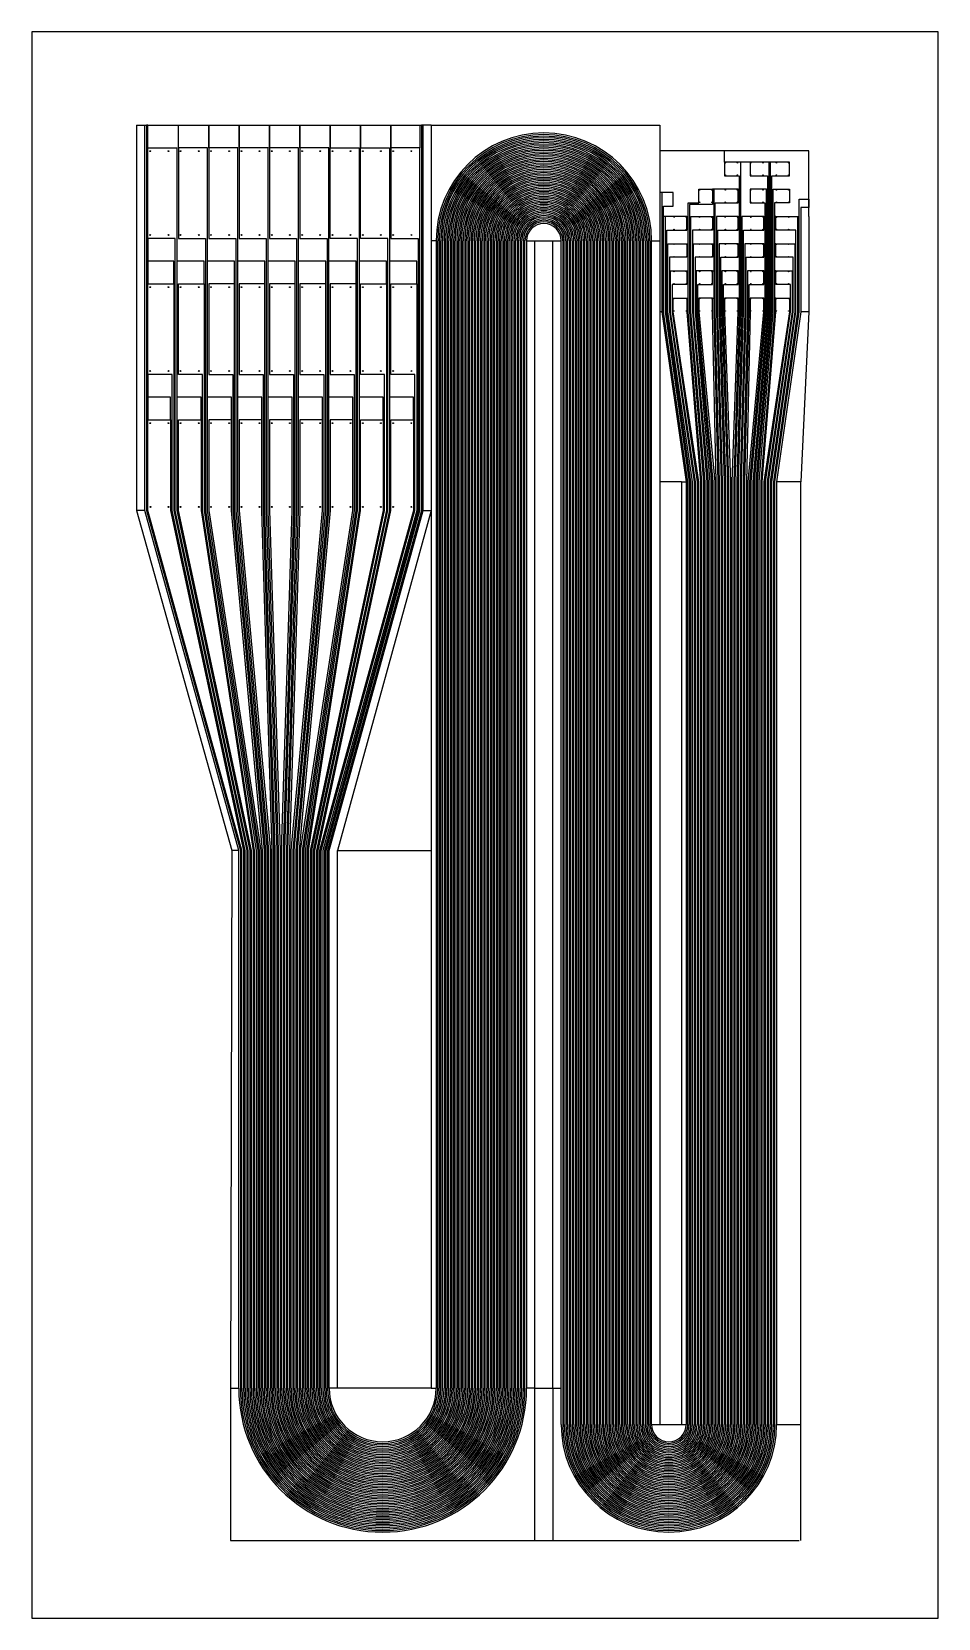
# Model space of a CAD drawing. Header units: inches. Extents: x 15.8 to 55.8, y 13.3 to 83.3.
import ezdxf

# ---------------------------------------------------------------- set-up
doc = ezdxf.new("R2010")
doc.units = ezdxf.units.IN
doc.header["$MEASUREMENT"] = 0
doc.layers.add('Foil', color=5, linetype='Continuous')

msp = doc.modelspace()

# ---------------------------------------------------------------- linework, layer by layer
at = {"layer": 'Foil'}
for p, q in [((55.774, 83.282), (15.774, 83.282)), ((15.774, 83.282), (15.774, 13.282)), ((55.774, 13.282), (55.774, 83.282)), ((20.404, 79.163), (20.404, 62.163)), ((20.404, 79.163), (20.764, 79.163)), ((20.764, 62.163), (20.764, 79.163)), ((20.764, 79.163), (20.834, 79.163)), ((20.904, 79.163), (20.834, 79.163)), ((20.834, 79.163), (20.834, 62.163)), ((20.904, 78.163), (20.904, 79.163)), ((20.904, 79.163), (22.244, 79.163)), ((22.244, 78.163), (22.244, 79.163)), ((22.244, 79.163), (23.584, 79.163)), ((23.584, 79.163), (23.584, 78.163)), ((23.584, 78.163), (23.584, 79.163)), ((23.584, 79.163), (24.924, 79.163)), ((24.924, 79.163), (24.924, 78.163)), ((24.924, 78.163), (24.924, 79.163)), ((24.924, 79.163), (26.264, 79.163)), ((26.264, 79.163), (26.264, 78.163)), ((26.264, 78.163), (26.264, 79.163)), ((26.264, 79.163), (27.604, 79.163)), ((27.604, 79.163), (27.604, 78.163)), ((27.604, 78.163), (27.604, 79.163)), ((27.604, 79.163), (28.944, 79.163)), ((28.944, 79.163), (28.944, 78.163)), ((28.944, 78.163), (28.944, 79.163)), ((28.944, 79.163), (30.284, 79.163)), ((30.284, 79.163), (30.284, 78.163)), ((30.284, 78.163), (30.284, 79.163)), ((30.284, 79.163), (31.624, 79.163)), ((31.624, 79.163), (31.624, 78.163)), ((31.624, 78.163), (31.624, 79.163)), ((31.624, 79.163), (32.904, 79.163)), ((32.904, 79.163), (32.904, 78.163)), ((32.904, 79.163), (32.974, 79.163)), ((33.044, 79.163), (32.974, 79.163)), ((32.974, 79.163), (32.974, 62.163)), ((33.404, 79.163), (33.044, 79.163)), ((33.044, 62.163), (33.044, 79.163)), ((33.404, 79.163), (33.404, 23.43)), ((33.404, 79.163), (43.484, 79.163)), ((43.484, 79.163), (43.484, 21.833)), ((20.904, 74.163), (20.904, 78.163)), ((20.904, 78.163), (22.184, 78.163)), ((22.184, 78.163), (22.184, 62.163)), ((23.524, 78.163), (22.244, 78.163)), ((22.244, 78.163), (22.244, 74.163)), ((23.524, 62.163), (23.524, 78.163)), ((24.864, 78.163), (23.584, 78.163)), ((23.584, 78.163), (23.584, 74.163)), ((24.864, 62.163), (24.864, 78.163)), ((26.204, 78.163), (24.924, 78.163)), ((24.924, 78.163), (24.924, 74.163)), ((26.204, 62.163), (26.204, 78.163)), ((27.544, 78.163), (26.264, 78.163)), ((26.264, 78.163), (26.264, 74.163)), ((27.544, 62.163), (27.544, 78.163)), ((28.884, 78.163), (27.604, 78.163)), ((27.604, 78.163), (27.604, 74.163)), ((28.884, 62.163), (28.884, 78.163)), ((28.944, 74.163), (28.944, 78.163)), ((28.944, 78.163), (30.224, 78.163)), ((30.224, 78.163), (30.224, 62.163)), ((30.284, 74.163), (30.284, 78.163)), ((30.284, 78.163), (31.564, 78.163)), ((31.564, 78.163), (31.564, 62.163)), ((32.904, 78.163), (31.624, 78.163)), ((31.624, 78.163), (31.624, 74.163)), ((32.904, 62.163), (32.904, 78.163)), ((46.344, 78.03), (43.484, 78.03)), ((46.344, 77.53), (46.344, 78.03)), ((50.064, 78.03), (46.344, 78.03)), ((50.064, 75.13), (50.064, 78.03)), ((46.344, 77.53), (46.344, 76.93)), ((47.064, 77.53), (46.344, 77.53)), ((47.474, 77.53), (47.064, 77.53)), ((47.064, 70.93), (47.064, 77.53)), ((47.474, 77.53), (47.474, 76.93)), ((48.314, 77.53), (47.474, 77.53)), ((48.364, 77.53), (48.314, 77.53)), ((48.314, 70.93), (48.314, 77.53)), ((49.204, 77.53), (48.364, 77.53)), ((48.364, 77.53), (48.364, 70.93)), ((49.204, 76.93), (49.204, 77.53)), ((45.214, 75.73), (45.214, 76.33)), ((45.214, 76.33), (45.814, 76.33)), ((45.864, 76.33), (45.814, 76.33)), ((45.814, 76.33), (45.814, 75.73)), ((46.944, 76.33), (45.864, 76.33)), ((45.864, 76.33), (45.864, 70.93)), ((46.344, 76.93), (46.994, 76.93)), ((46.944, 76.33), (46.994, 76.33)), ((46.944, 75.73), (46.944, 76.33)), ((46.994, 76.93), (46.994, 70.93)), ((47.474, 76.93), (48.244, 76.93)), ((47.474, 76.33), (47.474, 75.73)), ((48.194, 76.33), (47.474, 76.33)), ((48.194, 76.33), (48.244, 76.33)), ((48.194, 70.93), (48.194, 76.33)), ((48.244, 76.93), (48.244, 70.93)), ((48.434, 70.93), (48.434, 76.93)), ((48.434, 76.93), (49.204, 76.93)), ((48.484, 70.93), (48.484, 76.33)), ((48.484, 76.33), (49.204, 76.33)), ((49.204, 76.33), (49.204, 75.73)), ((43.584, 76.185), (43.484, 76.185)), ((44.08, 76.185), (43.584, 76.185)), ((43.584, 76.185), (43.584, 75.581)), ((44.08, 75.581), (44.08, 76.185)), ((44.734, 70.93), (44.734, 75.73)), ((44.734, 75.73), (45.214, 75.73)), ((45.814, 75.66), (44.804, 75.66)), ((44.804, 75.66), (44.804, 70.93)), ((45.814, 75.73), (45.814, 75.66)), ((45.934, 75.73), (46.944, 75.73)), ((45.934, 70.93), (45.934, 75.73)), ((47.474, 75.73), (48.124, 75.73)), ((48.124, 75.73), (48.124, 70.93)), ((48.554, 75.73), (48.554, 70.93)), ((49.204, 75.73), (48.554, 75.73)), ((49.634, 75.521), (49.634, 75.895)), ((49.634, 75.895), (50.064, 75.895)), ((50.064, 75.895), (50.064, 75.521)), ((43.584, 75.581), (43.584, 70.93)), ((43.654, 70.93), (43.653, 75.581)), ((43.653, 75.581), (44.08, 75.581)), ((43.724, 75.13), (43.653, 75.13)), ((44.684, 75.13), (43.724, 75.13)), ((43.724, 75.13), (43.724, 70.93)), ((44.684, 75.13), (44.734, 75.13)), ((44.684, 74.53), (44.684, 75.13)), ((44.854, 70.93), (44.854, 75.13)), ((44.854, 75.13), (45.814, 75.13)), ((45.814, 75.13), (45.864, 75.13)), ((45.814, 75.13), (45.814, 74.53)), ((46.944, 75.13), (45.984, 75.13)), ((45.984, 75.13), (45.984, 70.93)), ((46.944, 75.13), (46.994, 75.13)), ((46.944, 74.53), (46.944, 75.13)), ((48.074, 75.13), (47.114, 75.13)), ((47.114, 75.13), (47.114, 70.93)), ((48.074, 75.13), (48.124, 75.13)), ((48.074, 74.53), (48.074, 75.13)), ((48.604, 75.13), (48.554, 75.13)), ((48.604, 74.53), (48.604, 75.13)), ((48.604, 75.13), (49.564, 75.13)), ((49.564, 75.13), (49.634, 75.13)), ((49.564, 75.13), (49.564, 70.93)), ((49.634, 70.932), (49.634, 75.521)), ((50.064, 75.521), (49.704, 75.521)), ((49.704, 75.521), (49.704, 70.93)), ((50.064, 75.13), (50.064, 70.93)), ((43.794, 70.93), (43.794, 74.53)), ((43.794, 74.53), (44.684, 74.53)), ((44.924, 74.53), (44.924, 70.93)), ((45.814, 74.53), (44.924, 74.53)), ((46.054, 70.93), (46.054, 74.53)), ((46.054, 74.53), (46.944, 74.53)), ((47.184, 70.93), (47.184, 74.53)), ((47.184, 74.53), (48.074, 74.53)), ((49.494, 74.53), (48.604, 74.53)), ((49.494, 70.93), (49.494, 74.53)), ((20.904, 74.163), (20.904, 72.163)), ((22.104, 74.163), (20.904, 74.163)), ((22.104, 62.163), (22.104, 74.163)), ((22.244, 74.163), (23.444, 74.163)), ((23.444, 74.163), (23.444, 62.163)), ((23.584, 74.163), (24.784, 74.163)), ((24.784, 74.163), (24.784, 62.163)), ((24.924, 74.163), (26.124, 74.163)), ((26.124, 74.163), (26.124, 62.163)), ((26.264, 74.163), (27.464, 74.163)), ((27.464, 74.163), (27.464, 62.163)), ((27.604, 74.163), (28.804, 74.163)), ((28.804, 74.163), (28.804, 62.163)), ((30.144, 74.163), (28.944, 74.163)), ((30.144, 62.163), (30.144, 74.163)), ((31.484, 74.163), (30.284, 74.163)), ((31.484, 62.163), (31.484, 74.163)), ((31.624, 74.163), (32.824, 74.163)), ((32.824, 74.163), (32.824, 62.163)), ((33.619, 74.061), (33.404, 74.061)), ((33.619, 74.061), (33.619, 23.43)), ((33.689, 23.43), (33.689, 74.061)), ((33.759, 74.061), (33.759, 23.43)), ((33.829, 23.43), (33.829, 74.061)), ((33.899, 23.43), (33.899, 74.061)), ((33.969, 74.061), (33.969, 23.43)), ((34.039, 23.43), (34.039, 74.061)), ((34.109, 74.061), (34.109, 23.43)), ((34.179, 23.43), (34.179, 74.061)), ((34.249, 74.061), (34.249, 23.43)), ((34.319, 23.43), (34.319, 74.061)), ((34.389, 74.061), (34.389, 23.43)), ((34.459, 23.43), (34.459, 74.061)), ((34.529, 74.061), (34.529, 23.43)), ((34.599, 23.43), (34.599, 74.061)), ((34.669, 74.061), (34.669, 23.43)), ((34.739, 74.061), (34.739, 23.43)), ((34.809, 23.43), (34.809, 74.061)), ((34.879, 74.061), (34.879, 23.43)), ((34.949, 23.43), (34.949, 74.061)), ((35.019, 74.061), (35.019, 23.43)), ((35.089, 23.43), (35.089, 74.061)), ((35.159, 74.061), (35.159, 23.43)), ((35.229, 23.43), (35.229, 74.061)), ((35.299, 74.061), (35.299, 23.43)), ((35.369, 23.43), (35.369, 74.061)), ((35.439, 74.061), (35.439, 23.43)), ((35.509, 23.43), (35.509, 74.061)), ((35.579, 74.061), (35.579, 23.43)), ((35.649, 23.43), (35.649, 74.061)), ((35.719, 74.061), (35.719, 23.43)), ((35.789, 23.43), (35.789, 74.061)), ((35.859, 74.061), (35.859, 23.43)), ((35.929, 23.43), (35.929, 74.061)), ((35.999, 74.061), (35.999, 23.43)), ((36.069, 23.43), (36.069, 74.061)), ((36.139, 74.061), (36.139, 23.43)), ((36.209, 23.43), (36.209, 74.061)), ((36.279, 74.061), (36.279, 23.43)), ((36.349, 23.43), (36.349, 74.061)), ((36.419, 74.061), (36.419, 23.43)), ((36.489, 23.43), (36.489, 74.061)), ((36.559, 74.061), (36.559, 23.43)), ((36.629, 23.43), (36.629, 74.061)), ((36.699, 74.061), (36.699, 23.43)), ((36.769, 23.43), (36.769, 74.061)), ((36.839, 23.43), (36.839, 74.061)), ((36.909, 74.061), (36.909, 23.43)), ((36.979, 23.43), (36.979, 74.061)), ((37.049, 74.061), (37.049, 23.43)), ((37.119, 23.43), (37.119, 74.061)), ((37.189, 74.061), (37.189, 23.43)), ((37.259, 23.43), (37.259, 74.061)), ((37.329, 74.061), (37.329, 23.43)), ((37.399, 23.43), (37.399, 74.061)), ((37.469, 74.061), (37.469, 23.43)), ((37.539, 23.43), (37.539, 74.061)), ((37.609, 74.061), (39.134, 74.061)), ((37.609, 74.061), (37.609, 23.43)), ((37.969, 23.43), (37.969, 74.061)), ((38.774, 23.43), (38.774, 74.061)), ((39.134, 21.833), (39.134, 74.061)), ((39.204, 74.061), (39.204, 21.833)), ((39.274, 21.833), (39.274, 74.061)), ((39.344, 74.061), (39.344, 21.833)), ((39.414, 21.833), (39.414, 74.061)), ((39.484, 74.061), (39.484, 21.833)), ((39.554, 21.833), (39.554, 74.061)), ((39.624, 74.061), (39.624, 21.833)), ((39.694, 21.833), (39.694, 74.061)), ((39.764, 74.061), (39.764, 21.833)), ((39.834, 21.833), (39.834, 74.061)), ((39.904, 74.061), (39.904, 21.833)), ((39.974, 74.061), (39.974, 21.833)), ((40.044, 21.833), (40.044, 74.061)), ((40.114, 74.061), (40.114, 21.833)), ((40.184, 21.833), (40.184, 74.061)), ((40.254, 74.061), (40.254, 21.833)), ((40.324, 21.833), (40.324, 74.061)), ((40.394, 74.061), (40.394, 21.833)), ((40.464, 21.833), (40.464, 74.061)), ((40.534, 74.061), (40.534, 21.833)), ((40.604, 21.833), (40.604, 74.061)), ((40.674, 74.061), (40.674, 21.833)), ((40.744, 21.833), (40.744, 74.061)), ((40.814, 74.061), (40.814, 21.833)), ((40.884, 21.833), (40.884, 74.061)), ((40.954, 74.061), (40.954, 21.833)), ((41.024, 21.833), (41.024, 74.061)), ((41.094, 74.061), (41.094, 21.833)), ((41.164, 21.833), (41.164, 74.061)), ((41.234, 74.061), (41.234, 21.833)), ((41.304, 21.833), (41.304, 74.061)), ((41.374, 74.061), (41.374, 21.833)), ((41.444, 21.833), (41.444, 74.061)), ((41.514, 74.061), (41.514, 21.833)), ((41.584, 21.833), (41.584, 74.061)), ((41.654, 74.061), (41.654, 21.833)), ((41.724, 21.833), (41.724, 74.061)), ((41.794, 74.061), (41.794, 21.833)), ((41.864, 21.833), (41.864, 74.061)), ((41.934, 74.061), (41.934, 21.833)), ((42.004, 21.833), (42.004, 74.061)), ((42.074, 21.833), (42.074, 74.061)), ((42.144, 74.061), (42.144, 21.833)), ((42.214, 21.833), (42.214, 74.061)), ((42.284, 74.061), (42.284, 21.833)), ((42.354, 21.833), (42.354, 74.061)), ((42.424, 74.061), (42.424, 21.833)), ((42.494, 21.833), (42.494, 74.061)), ((42.564, 74.061), (42.564, 21.833)), ((42.634, 21.833), (42.634, 74.061)), ((42.704, 74.061), (42.704, 21.833)), ((42.774, 21.833), (42.774, 74.061)), ((42.844, 74.061), (42.844, 21.833)), ((42.914, 74.061), (42.914, 21.833)), ((42.984, 21.833), (42.984, 74.061)), ((43.054, 74.061), (43.054, 21.833)), ((43.124, 74.061), (43.484, 74.061)), ((43.124, 21.833), (43.124, 74.061)), ((43.844, 70.93), (43.844, 73.93)), ((43.844, 73.93), (44.684, 73.93)), ((44.684, 73.93), (44.734, 73.93)), ((44.684, 73.93), (44.684, 73.33)), ((44.974, 70.93), (44.974, 73.93)), ((44.974, 73.93), (45.814, 73.93)), ((45.814, 73.93), (45.864, 73.93)), ((45.814, 73.93), (45.814, 73.33)), ((46.944, 73.93), (46.104, 73.93)), ((46.104, 73.93), (46.104, 70.93)), ((46.944, 73.93), (46.994, 73.93)), ((46.944, 73.33), (46.944, 73.93)), ((48.074, 73.93), (47.234, 73.93)), ((47.234, 73.93), (47.234, 70.93)), ((48.074, 73.93), (48.124, 73.93)), ((48.074, 73.33), (48.074, 73.93)), ((48.604, 73.93), (48.554, 73.93)), ((48.604, 73.33), (48.604, 73.93)), ((48.604, 73.93), (49.444, 73.93)), ((49.444, 73.93), (49.444, 70.93)), ((22.044, 73.163), (20.904, 73.163)), ((22.044, 72.163), (22.044, 73.163)), ((23.384, 73.163), (22.184, 73.163)), ((23.384, 72.163), (23.384, 73.163)), ((24.724, 73.163), (23.524, 73.163)), ((24.724, 72.163), (24.724, 73.163)), ((26.064, 73.163), (24.864, 73.163)), ((26.064, 72.163), (26.064, 73.163)), ((27.404, 73.163), (26.204, 73.163)), ((27.404, 72.163), (27.404, 73.163)), ((28.744, 73.163), (27.544, 73.163)), ((28.744, 72.163), (28.744, 73.163)), ((30.084, 73.163), (28.884, 73.163)), ((30.084, 72.163), (30.084, 73.163)), ((31.424, 73.163), (30.224, 73.163)), ((31.424, 72.163), (31.424, 73.163)), ((32.764, 73.163), (31.564, 73.163)), ((32.764, 72.163), (32.764, 73.163)), ((43.914, 73.33), (43.914, 70.93)), ((44.684, 73.33), (43.914, 73.33)), ((45.044, 73.33), (45.044, 70.93)), ((45.814, 73.33), (45.044, 73.33)), ((46.174, 70.93), (46.174, 73.33)), ((46.174, 73.33), (46.944, 73.33)), ((47.304, 70.93), (47.304, 73.33)), ((47.304, 73.33), (48.074, 73.33)), ((49.374, 73.33), (48.604, 73.33)), ((49.374, 70.93), (49.374, 73.33)), ((20.904, 68.163), (20.904, 72.163)), ((20.904, 72.163), (22.044, 72.163)), ((22.044, 72.163), (22.044, 62.163)), ((22.244, 68.163), (22.244, 72.163)), ((22.244, 72.163), (23.384, 72.163)), ((23.384, 72.163), (23.384, 62.163)), ((24.724, 72.163), (23.584, 72.163)), ((23.584, 72.163), (23.584, 68.163)), ((24.724, 62.163), (24.724, 72.163)), ((26.064, 72.163), (24.924, 72.163)), ((24.924, 72.163), (24.924, 68.163)), ((26.064, 62.163), (26.064, 72.163)), ((27.404, 72.163), (26.264, 72.163)), ((26.264, 72.163), (26.264, 68.163)), ((27.404, 62.163), (27.404, 72.163)), ((28.744, 72.163), (27.604, 72.163)), ((27.604, 72.163), (27.604, 68.163)), ((28.744, 62.163), (28.744, 72.163)), ((30.084, 72.163), (28.944, 72.163)), ((28.944, 72.163), (28.944, 68.163)), ((30.084, 62.163), (30.084, 72.163)), ((30.284, 68.163), (30.284, 72.163)), ((30.284, 72.163), (31.424, 72.163)), ((31.424, 72.163), (31.424, 62.163)), ((31.624, 68.163), (31.624, 72.163)), ((31.624, 72.163), (32.764, 72.163)), ((32.764, 72.163), (32.764, 62.163)), ((43.964, 70.93), (43.964, 72.73)), ((43.964, 72.73), (44.684, 72.73)), ((44.034, 72.13), (44.034, 70.93)), ((44.684, 72.13), (44.034, 72.13)), ((44.684, 72.73), (44.734, 72.73)), ((44.684, 72.73), (44.684, 72.13)), ((45.814, 72.73), (45.094, 72.73)), ((45.094, 72.73), (45.094, 70.93)), ((45.164, 70.93), (45.164, 72.13)), ((45.164, 72.13), (45.814, 72.13)), ((45.814, 72.73), (45.864, 72.73)), ((45.814, 72.13), (45.814, 72.73)), ((46.944, 72.73), (46.224, 72.73)), ((46.224, 72.73), (46.224, 70.93)), ((46.294, 70.93), (46.294, 72.13)), ((46.294, 72.13), (46.944, 72.13)), ((46.944, 72.73), (46.994, 72.73)), ((46.944, 72.13), (46.944, 72.73)), ((48.074, 72.73), (47.354, 72.73)), ((47.354, 72.73), (47.354, 70.93)), ((47.424, 70.93), (47.424, 72.13)), ((47.424, 72.13), (48.074, 72.13)), ((48.074, 72.73), (48.124, 72.73)), ((48.074, 72.13), (48.074, 72.73)), ((48.604, 72.73), (48.554, 72.73)), ((48.604, 72.13), (48.604, 72.73)), ((48.604, 72.73), (49.324, 72.73)), ((49.254, 72.13), (48.604, 72.13)), ((49.254, 70.93), (49.254, 72.13)), ((49.324, 72.73), (49.324, 70.93)), ((44.084, 70.93), (44.084, 71.53)), ((44.084, 71.53), (44.684, 71.53)), ((44.684, 71.53), (44.734, 71.53)), ((44.684, 71.53), (44.684, 70.93)), ((45.814, 71.53), (45.214, 71.53)), ((45.214, 71.53), (45.214, 70.93)), ((45.814, 71.53), (45.864, 71.53)), ((45.814, 70.93), (45.814, 71.53)), ((46.944, 71.53), (46.344, 71.53)), ((46.344, 71.53), (46.344, 70.93)), ((46.944, 71.53), (46.994, 71.53)), ((46.944, 70.93), (46.944, 71.53)), ((48.074, 71.53), (47.474, 71.53)), ((47.474, 71.53), (47.474, 70.93)), ((48.074, 71.53), (48.124, 71.53)), ((48.074, 70.93), (48.074, 71.53)), ((48.604, 71.53), (48.554, 71.53)), ((48.604, 70.93), (48.604, 71.53)), ((48.604, 71.53), (49.204, 71.53)), ((49.204, 71.53), (49.204, 70.93)), ((43.584, 70.93), (43.484, 70.93)), ((43.584, 70.93), (44.649, 63.43)), ((44.719, 63.43), (43.654, 70.93)), ((43.724, 70.93), (44.789, 63.43)), ((44.859, 63.43), (43.794, 70.93)), ((44.929, 63.43), (43.844, 70.93)), ((43.914, 70.93), (44.999, 63.43)), ((45.069, 63.43), (43.964, 70.93)), ((44.034, 70.93), (45.139, 63.43)), ((45.209, 63.43), (44.084, 70.93)), ((44.684, 70.93), (45.279, 63.43)), ((45.349, 63.43), (44.734, 70.93)), ((44.804, 70.93), (45.419, 63.43)), ((45.489, 63.43), (44.854, 70.93)), ((44.924, 70.93), (45.559, 63.43)), ((45.629, 63.43), (44.974, 70.93)), ((45.044, 70.93), (45.699, 63.43)), ((45.094, 70.93), (45.769, 63.43)), ((45.839, 63.43), (45.164, 70.93)), ((45.214, 70.93), (45.909, 63.43)), ((45.979, 63.43), (45.814, 70.93)), ((45.864, 70.93), (46.049, 63.43)), ((46.119, 63.43), (45.934, 70.93)), ((45.984, 70.93), (46.189, 63.43)), ((46.259, 63.43), (46.054, 70.93)), ((46.104, 70.93), (46.329, 63.43)), ((46.399, 63.43), (46.174, 70.93)), ((46.224, 70.93), (46.469, 63.43)), ((46.539, 63.43), (46.294, 70.93)), ((46.344, 70.93), (46.609, 63.43)), ((46.679, 63.43), (46.944, 70.93)), ((46.994, 70.93), (46.749, 63.43)), ((46.819, 63.43), (47.064, 70.93)), ((47.114, 70.93), (46.889, 63.43)), ((46.959, 63.43), (47.184, 70.93)), ((47.234, 70.93), (47.029, 63.43)), ((47.099, 63.43), (47.304, 70.93)), ((47.354, 70.93), (47.169, 63.43)), ((47.239, 63.43), (47.424, 70.93)), ((47.474, 70.93), (47.309, 63.43)), ((47.379, 63.43), (48.074, 70.93)), ((48.124, 70.93), (47.449, 63.43)), ((47.519, 63.43), (48.194, 70.93)), ((48.244, 70.93), (47.589, 63.43)), ((47.659, 63.43), (48.314, 70.93)), ((48.364, 70.93), (47.729, 63.43)), ((47.799, 63.43), (48.434, 70.93)), ((47.869, 63.43), (48.484, 70.93)), ((48.554, 70.93), (47.939, 63.43)), ((48.009, 63.43), (48.604, 70.93)), ((49.204, 70.93), (48.079, 63.43)), ((48.149, 63.43), (49.254, 70.93)), ((49.324, 70.93), (48.219, 63.43)), ((48.289, 63.43), (49.374, 70.93)), ((49.444, 70.93), (48.359, 63.43)), ((48.429, 63.43), (49.494, 70.93)), ((49.564, 70.93), (48.499, 63.43)), ((48.569, 63.43), (49.634, 70.93)), ((49.704, 70.93), (48.639, 63.43)), ((50.064, 70.93), (49.704, 70.93)), ((50.064, 70.93), (49.704, 63.43)), ((20.904, 68.163), (20.904, 66.163)), ((21.964, 68.163), (20.904, 68.163)), ((21.964, 62.163), (21.964, 68.163)), ((23.304, 68.163), (22.244, 68.163)), ((23.304, 62.163), (23.304, 68.163)), ((23.584, 68.163), (24.644, 68.163)), ((24.644, 68.163), (24.644, 62.163)), ((24.924, 68.163), (25.984, 68.163)), ((25.984, 68.163), (25.984, 62.163)), ((26.264, 68.163), (27.324, 68.163)), ((27.324, 68.163), (27.324, 62.163)), ((27.604, 68.163), (28.664, 68.163)), ((28.664, 68.163), (28.664, 62.163)), ((28.944, 68.163), (30.004, 68.163)), ((30.004, 68.163), (30.004, 62.163)), ((31.344, 68.163), (30.284, 68.163)), ((31.344, 62.163), (31.344, 68.163)), ((32.684, 68.163), (31.624, 68.163)), ((32.684, 62.163), (32.684, 68.163)), ((21.904, 67.163), (20.904, 67.163)), ((21.904, 66.163), (21.904, 67.163)), ((23.244, 67.163), (22.184, 67.163)), ((23.244, 66.163), (23.244, 67.163)), ((24.584, 67.163), (23.524, 67.163)), ((24.584, 66.163), (24.584, 67.163)), ((25.924, 67.163), (24.864, 67.163)), ((25.924, 66.163), (25.924, 67.163)), ((27.264, 67.163), (26.204, 67.163)), ((27.264, 66.163), (27.264, 67.163)), ((28.604, 67.163), (27.544, 67.163)), ((28.604, 66.163), (28.604, 67.163)), ((29.944, 67.163), (28.884, 67.163)), ((29.944, 66.163), (29.944, 67.163)), ((31.284, 67.163), (30.224, 67.163)), ((31.284, 66.163), (31.284, 67.163)), ((32.624, 67.163), (31.564, 67.163)), ((32.624, 66.163), (32.624, 67.163)), ((20.904, 62.163), (20.904, 66.163)), ((20.904, 66.163), (21.904, 66.163)), ((21.904, 66.163), (21.904, 62.163)), ((22.244, 62.163), (22.244, 66.163)), ((22.244, 66.163), (23.244, 66.163)), ((23.244, 66.163), (23.244, 62.163)), ((24.584, 66.163), (23.584, 66.163)), ((23.584, 66.163), (23.584, 62.163)), ((24.584, 62.163), (24.584, 66.163)), ((25.924, 66.163), (24.924, 66.163)), ((24.924, 66.163), (24.924, 62.163)), ((25.924, 62.163), (25.924, 66.163)), ((27.264, 66.163), (26.264, 66.163)), ((26.264, 66.163), (26.264, 62.163)), ((27.264, 62.163), (27.264, 66.163)), ((28.604, 66.163), (27.604, 66.163)), ((27.604, 66.163), (27.604, 62.163)), ((28.604, 62.163), (28.604, 66.163)), ((29.944, 66.163), (28.944, 66.163)), ((28.944, 66.163), (28.944, 62.163)), ((29.944, 62.163), (29.944, 66.163)), ((30.284, 62.163), (30.284, 66.163)), ((30.284, 66.163), (31.284, 66.163)), ((31.284, 66.163), (31.284, 62.163)), ((31.624, 62.163), (31.624, 66.163)), ((31.624, 66.163), (32.624, 66.163)), ((32.624, 66.163), (32.624, 62.163)), ((44.439, 63.43), (43.484, 63.43)), ((44.439, 63.43), (44.439, 21.833)), ((44.439, 63.43), (44.649, 63.43)), ((44.649, 63.43), (44.649, 21.833)), ((44.719, 21.833), (44.719, 63.43)), ((44.789, 63.43), (44.789, 21.833)), ((44.859, 21.833), (44.859, 63.43)), ((44.929, 21.833), (44.929, 63.43)), ((44.999, 63.43), (44.999, 21.833)), ((45.069, 21.833), (45.069, 63.43)), ((45.139, 63.43), (45.139, 21.833)), ((45.209, 21.833), (45.209, 63.43)), ((45.279, 63.43), (45.279, 21.833)), ((45.349, 21.833), (45.349, 63.43)), ((45.419, 63.43), (45.419, 21.833)), ((45.489, 21.833), (45.489, 63.43)), ((45.559, 63.43), (45.559, 21.833)), ((45.629, 21.833), (45.629, 63.43)), ((45.699, 63.43), (45.699, 21.833)), ((45.769, 63.43), (45.769, 21.833)), ((45.839, 21.833), (45.839, 63.43)), ((45.909, 63.43), (45.909, 21.833)), ((45.979, 21.833), (45.979, 63.43)), ((46.049, 63.43), (46.049, 21.833)), ((46.119, 21.833), (46.119, 63.43)), ((46.189, 63.43), (46.189, 21.833)), ((46.259, 21.833), (46.259, 63.43)), ((46.329, 63.43), (46.329, 21.833)), ((46.399, 21.833), (46.399, 63.43)), ((46.469, 63.43), (46.469, 21.833)), ((46.539, 21.833), (46.539, 63.43)), ((46.609, 63.43), (46.609, 21.833)), ((46.679, 21.833), (46.679, 63.43)), ((46.749, 63.43), (46.749, 21.833)), ((46.819, 21.833), (46.819, 63.43)), ((46.889, 63.43), (46.889, 21.833)), ((46.959, 21.833), (46.959, 63.43)), ((47.029, 63.43), (47.029, 21.833)), ((47.099, 21.833), (47.099, 63.43)), ((47.169, 63.43), (47.169, 21.833)), ((47.239, 21.833), (47.239, 63.43)), ((47.309, 63.43), (47.309, 21.833)), ((47.379, 21.833), (47.379, 63.43)), ((47.449, 63.43), (47.449, 21.833)), ((47.519, 21.833), (47.519, 63.43)), ((47.589, 63.43), (47.589, 21.833)), ((47.659, 21.833), (47.659, 63.43)), ((47.729, 63.43), (47.729, 21.833)), ((47.799, 21.833), (47.799, 63.43)), ((47.869, 21.833), (47.869, 63.43)), ((47.939, 63.43), (47.939, 21.833)), ((48.009, 21.833), (48.009, 63.43)), ((48.079, 63.43), (48.079, 21.833)), ((48.149, 21.833), (48.149, 63.43)), ((48.219, 63.43), (48.219, 21.833)), ((48.289, 21.833), (48.289, 63.43)), ((48.359, 63.43), (48.359, 21.833)), ((48.429, 21.833), (48.429, 63.43)), ((48.499, 63.43), (48.499, 21.833)), ((48.569, 21.833), (48.569, 63.43)), ((49.704, 63.43), (48.639, 63.43)), ((48.639, 63.43), (48.639, 21.833)), ((49.704, 16.72), (49.704, 63.43)), ((20.404, 62.163), (24.609, 47.163)), ((20.764, 62.163), (20.404, 62.163)), ((24.909, 47.163), (20.764, 62.163)), ((20.834, 62.163), (24.979, 47.163)), ((25.049, 47.163), (20.904, 62.163)), ((21.904, 62.163), (25.119, 47.163)), ((25.189, 47.163), (21.964, 62.163)), ((22.044, 62.163), (25.259, 47.163)), ((25.329, 47.163), (22.104, 62.163)), ((22.184, 62.163), (25.399, 47.163)), ((25.469, 47.163), (22.244, 62.163)), ((23.244, 62.163), (25.539, 47.163)), ((25.609, 47.163), (23.304, 62.163)), ((23.384, 62.163), (25.679, 47.163)), ((23.444, 62.163), (25.749, 47.163)), ((25.819, 47.163), (23.524, 62.163)), ((23.584, 62.163), (25.889, 47.163)), ((25.959, 47.163), (24.584, 62.163)), ((24.644, 62.163), (26.029, 47.163)), ((26.099, 47.163), (24.724, 62.163)), ((24.784, 62.163), (26.169, 47.163)), ((26.239, 47.163), (24.864, 62.163)), ((24.924, 62.163), (26.309, 47.163)), ((26.379, 47.163), (25.924, 62.163)), ((25.984, 62.163), (26.449, 47.163)), ((26.519, 47.163), (26.064, 62.163)), ((26.124, 62.163), (26.589, 47.163)), ((26.659, 47.163), (26.204, 62.163)), ((26.264, 62.163), (26.729, 47.163)), ((26.799, 47.163), (27.264, 62.163)), ((27.324, 62.163), (26.869, 47.163)), ((26.939, 47.163), (27.404, 62.163)), ((27.464, 62.163), (27.009, 47.163)), ((27.079, 47.163), (27.544, 62.163)), ((27.604, 62.163), (27.149, 47.163)), ((27.219, 47.163), (28.604, 62.163)), ((28.664, 62.163), (27.289, 47.163)), ((27.359, 47.163), (28.744, 62.163)), ((28.804, 62.163), (27.429, 47.163)), ((27.499, 47.163), (28.884, 62.163)), ((28.944, 62.163), (27.569, 47.157)), ((27.639, 47.163), (29.944, 62.163)), ((30.004, 62.163), (27.709, 47.163)), ((27.779, 47.163), (30.084, 62.163)), ((27.849, 47.163), (30.144, 62.163)), ((30.224, 62.163), (27.919, 47.163)), ((27.989, 47.163), (30.284, 62.163)), ((31.284, 62.163), (28.059, 47.163)), ((28.129, 47.163), (31.344, 62.163)), ((31.424, 62.163), (28.199, 47.163)), ((28.269, 47.163), (31.484, 62.163)), ((31.564, 62.163), (28.339, 47.163)), ((28.409, 47.163), (31.624, 62.163)), ((32.624, 62.163), (28.479, 47.163)), ((28.549, 47.163), (32.684, 62.163)), ((32.764, 62.163), (28.619, 47.163)), ((32.824, 62.163), (28.689, 47.163)), ((28.759, 47.163), (32.904, 62.163)), ((32.974, 62.163), (28.829, 47.163)), ((28.899, 47.163), (33.044, 62.163)), ((33.404, 62.163), (29.259, 47.163)), ((33.044, 62.163), (33.404, 62.163)), ((24.609, 47.163), (24.549, 23.43)), ((24.909, 47.163), (24.609, 47.163)), ((24.909, 23.43), (24.909, 47.163)), ((24.979, 47.163), (24.979, 23.43)), ((25.049, 23.43), (25.049, 47.163)), ((25.119, 47.163), (25.119, 23.43)), ((25.189, 23.43), (25.189, 47.163)), ((25.259, 47.163), (25.259, 23.43)), ((25.329, 23.43), (25.329, 47.163)), ((25.399, 47.163), (25.399, 23.43)), ((25.469, 23.43), (25.469, 47.163)), ((25.539, 47.163), (25.539, 23.43)), ((25.609, 23.43), (25.609, 47.163)), ((25.679, 47.163), (25.679, 23.43)), ((25.749, 47.163), (25.749, 23.43)), ((25.819, 23.43), (25.819, 47.163)), ((25.889, 47.163), (25.889, 23.43)), ((25.959, 23.43), (25.959, 47.163)), ((26.029, 47.163), (26.029, 23.43)), ((26.099, 23.43), (26.099, 47.163)), ((26.169, 47.163), (26.169, 23.43)), ((26.239, 23.43), (26.239, 47.163)), ((26.309, 47.163), (26.309, 23.43)), ((26.379, 23.43), (26.379, 47.163)), ((26.449, 47.163), (26.449, 23.43)), ((26.519, 23.43), (26.519, 47.163)), ((26.589, 47.163), (26.589, 23.43)), ((26.659, 23.43), (26.659, 47.163)), ((26.729, 47.163), (26.729, 23.43)), ((26.799, 23.43), (26.799, 47.163)), ((26.869, 47.163), (26.869, 23.43)), ((26.939, 23.43), (26.939, 47.163)), ((27.009, 47.163), (27.009, 23.43)), ((27.079, 23.43), (27.079, 47.163)), ((27.149, 47.163), (27.149, 23.43)), ((27.219, 23.43), (27.219, 47.163)), ((27.289, 47.163), (27.289, 23.43)), ((27.359, 23.43), (27.359, 47.163)), ((27.429, 47.163), (27.429, 23.43)), ((27.499, 23.43), (27.499, 47.163)), ((27.569, 47.163), (27.569, 23.43)), ((27.639, 23.43), (27.639, 47.163)), ((27.709, 47.163), (27.709, 23.43)), ((27.779, 23.43), (27.779, 47.163)), ((27.849, 23.43), (27.849, 47.163)), ((27.919, 47.163), (27.919, 23.43)), ((27.989, 23.43), (27.989, 47.163)), ((28.059, 47.163), (28.059, 23.43)), ((28.129, 23.43), (28.129, 47.163)), ((28.199, 47.163), (28.199, 23.43)), ((28.269, 23.43), (28.269, 47.163)), ((28.339, 47.163), (28.339, 23.43)), ((28.409, 23.43), (28.409, 47.163)), ((28.479, 47.163), (28.479, 23.43)), ((28.549, 23.43), (28.549, 47.163)), ((28.619, 47.163), (28.619, 23.43)), ((28.689, 47.163), (28.689, 23.43)), ((28.759, 23.43), (28.759, 47.163)), ((28.829, 47.163), (28.829, 23.43)), ((28.899, 23.43), (28.899, 47.163)), ((29.259, 23.43), (29.259, 47.163)), ((29.259, 47.163), (33.404, 47.163)), ((24.549, 23.43), (24.549, 16.72)), ((24.549, 23.43), (24.909, 23.43)), ((29.259, 23.43), (28.899, 23.43)), ((33.404, 23.43), (29.259, 23.43)), ((33.404, 23.43), (33.619, 23.43)), ((37.969, 23.43), (37.609, 23.43)), ((37.969, 16.72), (37.969, 23.43)), ((37.969, 23.43), (38.774, 23.43)), ((38.774, 23.43), (39.134, 23.43)), ((38.774, 23.43), (38.774, 16.72)), ((43.124, 21.833), (44.649, 21.833)), ((48.639, 21.833), (49.704, 21.833)), ((24.549, 16.72), (31.259, 16.72)), ((31.259, 16.72), (37.969, 16.72)), ((37.969, 16.72), (49.637, 16.72)), ((41.969, 16.72), (41.969, 16.72)), ((15.774, 13.282), (55.774, 13.282))]:
    msp.add_line(p, q, dxfattribs=at)
for centre, radius in [((21.004, 78.013), 0.02), ((21.804, 78.013), 0.02), ((22.344, 78.013), 0.02), ((23.144, 78.013), 0.02), ((23.684, 78.013), 0.02), ((24.484, 78.013), 0.02), ((25.024, 78.013), 0.02), ((25.824, 78.013), 0.02), ((26.364, 78.013), 0.02), ((27.164, 78.013), 0.02), ((27.704, 78.013), 0.02), ((28.504, 78.013), 0.02), ((29.044, 78.013), 0.02), ((29.844, 78.013), 0.02), ((30.384, 78.013), 0.02), ((31.184, 78.013), 0.02), ((31.724, 78.013), 0.02), ((32.524, 78.013), 0.02), ((46.374, 77.5), 0.00995), ((46.914, 77.5), 0.00995), ((47.504, 77.5), 0.00995), ((48.044, 77.5), 0.00995), ((48.634, 77.5), 0.00995), ((49.174, 77.5), 0.00995), ((45.244, 76.3), 0.00995), ((45.784, 76.3), 0.00995), ((46.374, 76.96), 0.00995), ((46.374, 76.3), 0.00995), ((46.914, 76.96), 0.00995), ((46.914, 76.3), 0.00995), ((47.504, 76.96), 0.00995), ((47.504, 76.3), 0.00995), ((48.044, 76.96), 0.00995), ((48.044, 76.3), 0.00995), ((48.634, 76.96), 0.00995), ((48.634, 76.3), 0.00995), ((49.174, 76.96), 0.00995), ((49.174, 76.3), 0.00995), ((45.244, 75.76), 0.00995), ((45.784, 75.76), 0.00995), ((46.374, 75.76), 0.00995), ((46.914, 75.76), 0.00995), ((47.504, 75.76), 0.00995), ((48.044, 75.76), 0.00995), ((48.634, 75.76), 0.00995), ((49.174, 75.76), 0.00995), ((44.114, 75.1), 0.00995), ((44.654, 75.1), 0.00995), ((45.244, 75.1), 0.00995), ((45.784, 75.1), 0.00995), ((46.374, 75.1), 0.00995), ((46.914, 75.1), 0.00995), ((47.504, 75.1), 0.00995), ((48.044, 75.1), 0.00995), ((48.634, 75.1), 0.00995), ((49.174, 75.1), 0.00995), ((21.004, 74.313), 0.02), ((21.804, 74.313), 0.02), ((22.344, 74.313), 0.02), ((23.144, 74.313), 0.02), ((23.684, 74.313), 0.02), ((24.484, 74.313), 0.02), ((25.024, 74.313), 0.02), ((25.824, 74.313), 0.02), ((26.364, 74.313), 0.02), ((27.164, 74.313), 0.02), ((27.704, 74.313), 0.02), ((28.504, 74.313), 0.02), ((29.044, 74.313), 0.02), ((29.844, 74.313), 0.02), ((30.384, 74.313), 0.02), ((31.184, 74.313), 0.02), ((31.724, 74.313), 0.02), ((32.524, 74.313), 0.02), ((44.114, 74.56), 0.00995), ((44.654, 74.56), 0.00995), ((45.244, 74.56), 0.00995), ((45.784, 74.56), 0.00995), ((46.374, 74.56), 0.00995), ((46.914, 74.56), 0.00995), ((47.504, 74.56), 0.00995), ((48.044, 74.56), 0.00995), ((48.634, 74.56), 0.00995), ((49.174, 74.56), 0.00995), ((44.114, 73.9), 0.00995), ((44.654, 73.9), 0.00995), ((45.244, 73.9), 0.00995), ((45.784, 73.9), 0.00995), ((46.374, 73.9), 0.00995), ((46.914, 73.9), 0.00995), ((47.504, 73.9), 0.00995), ((48.044, 73.9), 0.00995), ((48.634, 73.9), 0.00995), ((49.174, 73.9), 0.00995), ((44.114, 73.36), 0.00995), ((44.654, 73.36), 0.00995), ((45.244, 73.36), 0.00995), ((45.784, 73.36), 0.00995), ((46.374, 73.36), 0.00995), ((46.914, 73.36), 0.00995), ((47.504, 73.36), 0.00995), ((48.044, 73.36), 0.00995), ((48.634, 73.36), 0.00995), ((49.174, 73.36), 0.00995), ((44.114, 72.7), 0.00995), ((44.114, 72.16), 0.00995), ((44.654, 72.7), 0.00995), ((44.654, 72.16), 0.00995), ((45.244, 72.7), 0.00995), ((45.244, 72.16), 0.00995), ((45.784, 72.7), 0.00995), ((45.784, 72.16), 0.00995), ((46.374, 72.7), 0.00995), ((46.374, 72.16), 0.00995), ((46.914, 72.7), 0.00995), ((46.914, 72.16), 0.00995), ((47.504, 72.7), 0.00995), ((47.504, 72.16), 0.00995), ((48.044, 72.7), 0.00995), ((48.044, 72.16), 0.00995), ((48.634, 72.7), 0.00995), ((48.634, 72.16), 0.00995), ((49.174, 72.7), 0.00995), ((49.174, 72.16), 0.00995), ((21.004, 72.013), 0.02), ((21.804, 72.013), 0.02), ((22.344, 72.013), 0.02), ((23.144, 72.013), 0.02), ((23.684, 72.013), 0.02), ((24.484, 72.013), 0.02), ((25.024, 72.013), 0.02), ((25.824, 72.013), 0.02), ((26.364, 72.013), 0.02), ((27.164, 72.013), 0.02), ((27.704, 72.013), 0.02), ((28.504, 72.013), 0.02), ((29.044, 72.013), 0.02), ((29.844, 72.013), 0.02), ((30.384, 72.013), 0.02), ((31.184, 72.013), 0.02), ((31.724, 72.013), 0.02), ((32.524, 72.013), 0.02), ((44.114, 71.5), 0.00995), ((44.654, 71.5), 0.00995), ((45.244, 71.5), 0.00995), ((45.784, 71.5), 0.00995), ((46.374, 71.5), 0.00995), ((46.914, 71.5), 0.00995), ((47.504, 71.5), 0.00995), ((48.044, 71.5), 0.00995), ((48.634, 71.5), 0.00995), ((49.174, 71.5), 0.00995), ((44.114, 70.96), 0.00995), ((44.654, 70.96), 0.00995), ((45.244, 70.96), 0.00995), ((45.784, 70.96), 0.00995), ((46.374, 70.96), 0.00995), ((46.914, 70.96), 0.00995), ((47.504, 70.96), 0.00995), ((48.044, 70.96), 0.00995), ((48.634, 70.96), 0.00995), ((49.174, 70.96), 0.00995), ((21.004, 68.313), 0.02), ((21.804, 68.313), 0.02), ((22.344, 68.313), 0.02), ((23.144, 68.313), 0.02), ((23.684, 68.313), 0.02), ((24.484, 68.313), 0.02), ((25.024, 68.313), 0.02), ((25.824, 68.313), 0.02), ((26.364, 68.313), 0.02), ((27.164, 68.313), 0.02), ((27.704, 68.313), 0.02), ((28.504, 68.313), 0.02), ((29.044, 68.313), 0.02), ((29.844, 68.313), 0.02), ((30.384, 68.313), 0.02), ((31.184, 68.313), 0.02), ((31.724, 68.313), 0.02), ((32.524, 68.313), 0.02), ((21.004, 66.013), 0.02), ((21.804, 66.013), 0.02), ((22.344, 66.013), 0.02), ((23.144, 66.013), 0.02), ((23.684, 66.013), 0.02), ((24.484, 66.013), 0.02), ((25.024, 66.013), 0.02), ((25.824, 66.013), 0.02), ((26.364, 66.013), 0.02), ((27.164, 66.013), 0.02), ((27.704, 66.013), 0.02), ((28.504, 66.013), 0.02), ((29.044, 66.013), 0.02), ((29.844, 66.013), 0.02), ((30.384, 66.013), 0.02), ((31.184, 66.013), 0.02), ((31.724, 66.013), 0.02), ((32.524, 66.013), 0.02), ((21.019, 62.313), 0.02), ((21.804, 62.313), 0.02), ((22.344, 62.313), 0.02), ((23.144, 62.313), 0.02), ((23.684, 62.313), 0.02), ((24.484, 62.313), 0.02), ((25.024, 62.313), 0.02), ((25.824, 62.313), 0.02), ((26.364, 62.313), 0.02), ((27.164, 62.313), 0.02), ((27.704, 62.313), 0.02), ((28.504, 62.313), 0.02), ((29.044, 62.313), 0.02), ((29.844, 62.313), 0.02), ((30.384, 62.313), 0.02), ((31.184, 62.313), 0.02), ((31.724, 62.313), 0.02), ((32.524, 62.313), 0.02)]:
    msp.add_circle(centre, radius, dxfattribs=at)
for centre, radius, start, end in [((38.371, 74.061), 4.753, 360, 180), ((38.371, 74.061), 4.683, 360, 180), ((38.371, 74.061), 4.613, 360, 180), ((38.371, 74.061), 4.543, 360, 180), ((38.371, 74.061), 4.473, 360, 180), ((38.371, 74.061), 4.403, 360, 180), ((38.371, 74.061), 4.333, 360, 180), ((38.371, 74.061), 4.263, 360, 180), ((38.371, 74.061), 4.193, 360, 180), ((38.371, 74.061), 4.123, 360, 180), ((38.371, 74.061), 4.053, 360, 180), ((38.371, 74.061), 3.983, 360, 180), ((38.371, 74.061), 3.913, 360, 180), ((38.371, 74.061), 3.843, 0, 180), ((38.371, 74.061), 3.773, 360, 180), ((38.371, 74.061), 3.703, 360, 180), ((38.371, 74.061), 3.633, 360, 180), ((38.371, 74.061), 3.563, 360, 180), ((38.371, 74.061), 3.493, 360, 180), ((38.371, 74.061), 3.423, 360, 180), ((38.371, 74.061), 3.353, 360, 180), ((38.371, 74.061), 3.283, 360, 180), ((38.371, 74.061), 3.213, 360, 180), ((38.371, 74.061), 3.143, 360, 180), ((38.371, 74.061), 3.073, 360, 180), ((38.371, 74.061), 3.003, 360, 180), ((38.371, 74.061), 2.933, 360, 180), ((38.371, 74.061), 2.863, 360, 180), ((38.371, 74.061), 2.793, 360, 180), ((38.371, 74.061), 2.723, 360, 180), ((38.371, 74.061), 2.653, 360, 180), ((38.371, 74.061), 2.583, 360, 180), ((38.371, 74.061), 2.513, 360, 180), ((38.371, 74.061), 2.443, 360, 180), ((38.371, 74.061), 2.373, 360, 180), ((38.371, 74.061), 2.303, 360, 180), ((38.371, 74.061), 2.233, 360, 180), ((38.371, 74.061), 2.163, 360, 180), ((38.371, 74.061), 2.093, 360, 180), ((38.371, 74.061), 2.023, 360, 180), ((38.371, 74.061), 1.953, 360, 180), ((38.371, 74.061), 1.883, 360, 180), ((38.371, 74.061), 1.813, 360, 180), ((38.371, 74.061), 1.743, 360, 180), ((38.371, 74.061), 1.673, 360, 180), ((38.371, 74.061), 1.603, 360, 180), ((38.371, 74.061), 1.533, 360, 180), ((38.371, 74.061), 1.463, 360, 180), ((38.371, 74.061), 1.393, 360, 180), ((38.371, 74.061), 1.323, 360, 180), ((38.371, 74.061), 1.253, 360, 180), ((38.371, 74.061), 1.183, 360, 180), ((38.371, 74.061), 1.113, 360, 180), ((38.371, 74.061), 1.043, 360, 180), ((38.371, 74.061), 0.973, 360, 180), ((38.371, 74.061), 0.903, 360, 180), ((38.371, 74.061), 0.833, 360, 180), ((38.371, 74.061), 0.763, 360, 180), ((31.259, 23.43), 6.35, 180, 0), ((31.259, 23.43), 6.28, 180, 0), ((31.259, 23.43), 6.21, 180, 0), ((31.259, 23.43), 6.14, 180, 360), ((31.259, 23.43), 6.07, 180, 0), ((31.259, 23.43), 6, 180, 360), ((31.259, 23.43), 5.93, 180, 360), ((31.259, 23.43), 5.86, 180, 360), ((31.259, 23.43), 5.79, 180, 0), ((31.259, 23.43), 5.72, 180, 360), ((31.259, 23.43), 5.65, 180, 0), ((31.259, 23.43), 5.58, 180, 360), ((31.259, 23.43), 5.51, 180, 0), ((31.259, 23.43), 5.44, 180, 360), ((31.259, 23.43), 5.37, 180, 0), ((31.259, 23.43), 5.3, 180, 360), ((31.259, 23.43), 5.23, 180, 0), ((31.259, 23.43), 5.16, 180, 360), ((31.259, 23.43), 5.09, 180, 0), ((31.259, 23.43), 5.02, 180, 360), ((31.259, 23.43), 4.95, 180, 0), ((31.259, 23.43), 4.88, 180, 360), ((31.259, 23.43), 4.81, 180, 0), ((31.259, 23.43), 4.74, 180, 360), ((31.259, 23.43), 4.67, 180, 0), ((31.259, 23.43), 4.6, 180, 360), ((31.259, 23.43), 4.53, 180, 0), ((31.259, 23.43), 4.46, 180, 360), ((31.259, 23.43), 4.39, 180, 0), ((31.259, 23.43), 4.32, 180, 360), ((31.259, 23.43), 4.25, 180, 0), ((31.259, 23.43), 4.18, 180, 360), ((31.259, 23.43), 4.11, 180, 0), ((31.259, 23.43), 4.04, 180, 360), ((31.259, 23.43), 3.97, 180, 0), ((31.259, 23.43), 3.9, 180, 360), ((31.259, 23.43), 3.83, 180, 0), ((31.259, 23.43), 3.76, 180, 360), ((31.259, 23.43), 3.69, 180, 0), ((31.259, 23.43), 3.62, 180, 360), ((31.259, 23.43), 3.55, 180, 360), ((31.259, 23.43), 3.48, 180, 360), ((31.259, 23.43), 3.41, 180, 0), ((31.259, 23.43), 3.34, 180, 360), ((31.259, 23.43), 3.27, 180, 0), ((31.259, 23.43), 3.2, 180, 360), ((31.259, 23.43), 3.13, 180, 0), ((31.259, 23.43), 3.06, 180, 360), ((31.259, 23.43), 2.99, 180, 0), ((31.259, 23.43), 2.92, 180, 360), ((31.259, 23.43), 2.85, 180, 0), ((31.259, 23.43), 2.78, 180, 360), ((31.259, 23.43), 2.71, 180, 0), ((31.259, 23.43), 2.64, 180, 360), ((31.259, 23.43), 2.57, 180, 0), ((31.259, 23.43), 2.5, 180, 360), ((31.259, 23.43), 2.43, 180, 0), ((31.259, 23.43), 2.36, 180, 0), ((43.886, 21.833), 4.753, 180, 0), ((43.886, 21.833), 4.683, 180, 0), ((43.886, 21.833), 4.613, 180, 0), ((43.886, 21.833), 4.543, 180, 0), ((43.886, 21.833), 4.473, 180, 0), ((43.886, 21.833), 4.403, 180, 0), ((43.886, 21.833), 4.333, 180, 0), ((43.886, 21.833), 4.263, 180, 0), ((43.886, 21.833), 4.193, 180, 0), ((43.886, 21.833), 4.123, 180, 0), ((43.886, 21.833), 4.053, 180, 0), ((43.886, 21.833), 3.983, 180, 0), ((43.886, 21.833), 3.913, 180, 0), ((43.886, 21.833), 3.843, 180, 360), ((43.886, 21.833), 3.773, 180, 0), ((43.886, 21.833), 3.703, 180, 0), ((43.886, 21.833), 3.633, 180, 0), ((43.886, 21.833), 3.563, 180, 0), ((43.886, 21.833), 3.493, 180, 0), ((43.886, 21.833), 3.423, 180, 0), ((43.886, 21.833), 3.353, 180, 0), ((43.886, 21.833), 3.283, 180, 0), ((43.886, 21.833), 3.213, 180, 0), ((43.886, 21.833), 3.143, 180, 0), ((43.886, 21.833), 3.073, 180, 0), ((43.886, 21.833), 3.003, 180, 0), ((43.886, 21.833), 2.933, 180, 0), ((43.886, 21.833), 2.863, 180, 0), ((43.886, 21.833), 2.793, 180, 0), ((43.886, 21.833), 2.723, 180, 0), ((43.886, 21.833), 2.653, 180, 0), ((43.886, 21.833), 2.583, 180, 0), ((43.886, 21.833), 2.513, 180, 0), ((43.886, 21.833), 2.443, 180, 0), ((43.886, 21.833), 2.373, 180, 0), ((43.886, 21.833), 2.303, 180, 0), ((43.886, 21.833), 2.233, 180, 0), ((43.886, 21.833), 2.163, 180, 0), ((43.886, 21.833), 2.093, 180, 0), ((43.886, 21.833), 2.023, 180, 0), ((43.886, 21.833), 1.953, 180, 0), ((43.886, 21.833), 1.883, 180, 0), ((43.886, 21.833), 1.813, 180, 0), ((43.886, 21.833), 1.743, 180, 0), ((43.886, 21.833), 1.673, 180, 0), ((43.886, 21.833), 1.603, 180, 0), ((43.886, 21.833), 1.533, 180, 0), ((43.886, 21.833), 1.463, 180, 0), ((43.886, 21.833), 1.393, 180, 0), ((43.886, 21.833), 1.323, 180, 0), ((43.886, 21.833), 1.253, 180, 0), ((43.886, 21.833), 1.183, 180, 0), ((43.886, 21.833), 1.113, 180, 0), ((43.886, 21.833), 1.043, 180, 0), ((43.886, 21.833), 0.973, 180, 0), ((43.886, 21.833), 0.903, 180, 0), ((43.886, 21.833), 0.833, 180, 0), ((43.886, 21.833), 0.763, 180, 0)]:
    msp.add_arc(centre, radius, start, end, dxfattribs=at)

doc.saveas('drawing.dxf')
